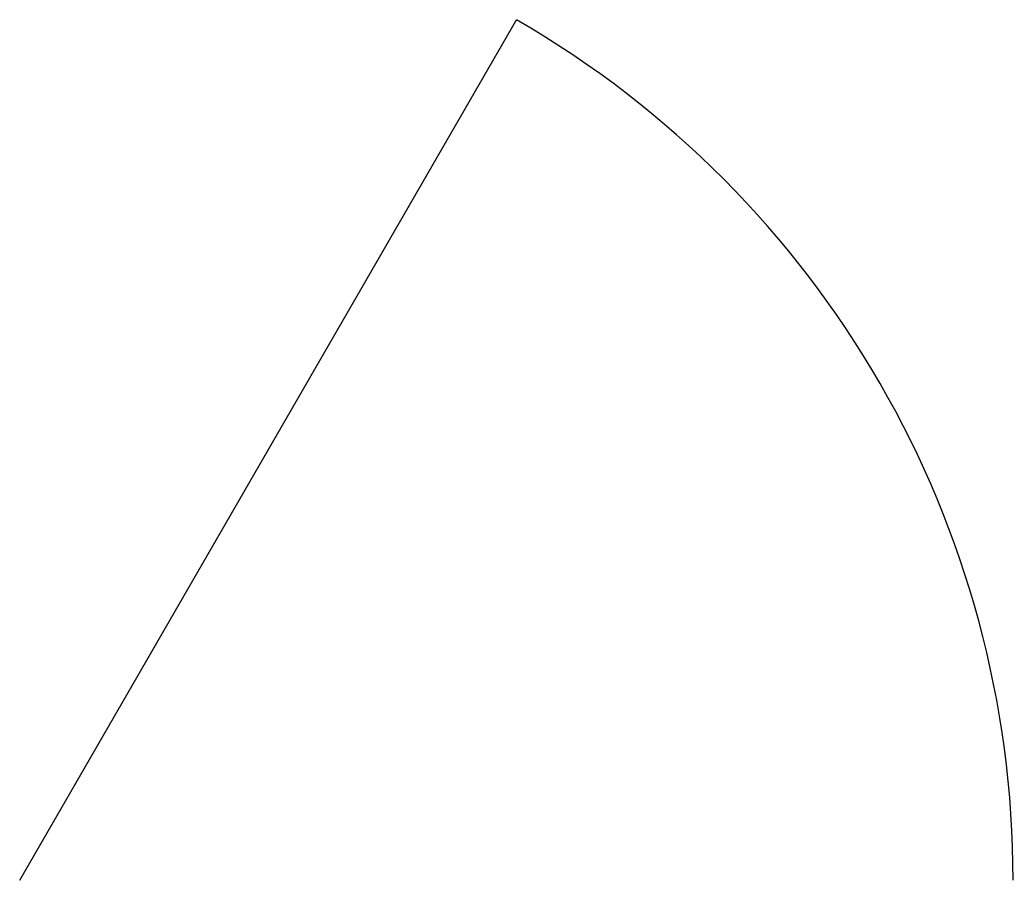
# Model space of a CAD drawing. Extents: x -0.5 to 0.5, y 0 to 0.87.
import ezdxf

# ---------------------------------------------------------------- set-up
doc = ezdxf.new("R2010")
doc.units = 0
doc.header["$MEASUREMENT"] = 0
doc.layers.get('0').update_dxf_attribs({"linetype": 'CONTINUOUS'})

msp = doc.modelspace()

# ---------------------------------------------------------------- linework, layer by layer
msp.add_line((-0.5, 0), (0, 0.866))
msp.add_arc((-0.5, 0), 1, 0, 60)

doc.saveas('drawing.dxf')
